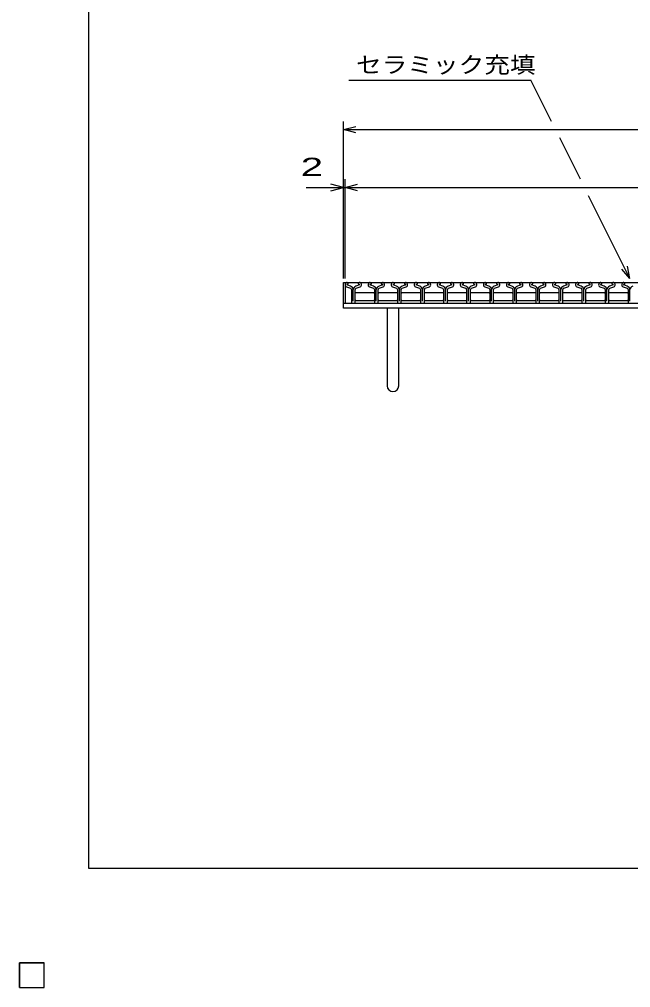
# Model space of a CAD drawing. Units: millimetres, scale not verified. Extents: x -1820 to 1724, y -1285 to 1059.
# Drawn here: x -1820 to -1080, y -1285 to -113 of the extents above; entities that cross this region are included whole.
import ezdxf
from ezdxf.enums import TextEntityAlignment as Align

# ---------------------------------------------------------------- set-up
doc = ezdxf.new("R2010")
doc.units = ezdxf.units.MM
doc.header["$LTSCALE"] = 10
for name, color, linetype, lineweight in [('0_2', 150, 'Continuous', 25), ('16', 3, 'Continuous', 25), ('19', 6, 'Continuous', 25), ('22', 2, 'Continuous', 25)]:
    doc.layers.add(name, color=color, linetype=linetype, lineweight=lineweight)
doc.styles.add('ベクトル', font='')
doc.styles.get('ベクトル').set_extended_font_data('ベクトル')

msp = doc.modelspace()

# ---------------------------------------------------------------- linework, layer by layer
at = {"layer": '0_2'}
for p, q in [((-1736, -1141), (-1736, 1059)), ((1724, -1141), (-1736, -1141))]:
    msp.add_line(p, q, dxfattribs=at)
at = {"layer": '16'}
for p, q in [((-1426, -431.5), (-430, -431.5)), ((-1426, -431.5), (-1426, -456.5)), ((-1423.46, -433.81), (-1422.02, -433.11)), ((-1422.02, -433.11), (-1422.02, -432.88)), ((-1410, -432.88), (-1410, -433.11)), ((-1410, -433.11), (-1408.56, -433.81)), ((-1395.56, -433.81), (-1394.12, -433.11)), ((-1394.12, -433.11), (-1394.12, -432.88)), ((-1382.1, -432.88), (-1382.1, -433.11)), ((-1382.1, -433.11), (-1380.66, -433.81)), ((-1367.66, -433.81), (-1366.22, -433.11)), ((-1366.22, -433.11), (-1366.22, -432.88)), ((-1354.2, -432.88), (-1354.2, -433.11)), ((-1354.2, -433.11), (-1352.76, -433.81)), ((-1339.76, -433.81), (-1338.32, -433.11)), ((-1338.32, -433.11), (-1338.32, -432.88)), ((-1326.3, -432.88), (-1326.3, -433.11)), ((-1326.3, -433.11), (-1324.86, -433.81)), ((-1311.86, -433.81), (-1310.42, -433.11)), ((-1310.42, -433.11), (-1310.42, -432.88)), ((-1298.4, -432.88), (-1298.4, -433.11)), ((-1298.4, -433.11), (-1296.96, -433.81)), ((-1283.96, -433.81), (-1282.52, -433.11)), ((-1282.52, -433.11), (-1282.52, -432.88)), ((-1270.5, -432.88), (-1270.5, -433.11)), ((-1270.5, -433.11), (-1269.06, -433.81)), ((-1256.06, -433.81), (-1254.62, -433.11)), ((-1254.62, -433.11), (-1254.62, -432.88)), ((-1242.6, -432.88), (-1242.6, -433.11)), ((-1242.6, -433.11), (-1241.16, -433.81)), ((-1228.16, -433.81), (-1226.72, -433.11)), ((-1226.72, -433.11), (-1226.72, -432.88)), ((-1214.7, -432.88), (-1214.7, -433.11)), ((-1214.7, -433.11), (-1213.26, -433.81)), ((-1200.26, -433.81), (-1198.82, -433.11)), ((-1198.82, -433.11), (-1198.82, -432.88)), ((-1186.8, -432.88), (-1186.8, -433.11)), ((-1186.8, -433.11), (-1185.36, -433.81)), ((-1172.36, -433.81), (-1170.92, -433.11)), ((-1170.92, -433.11), (-1170.92, -432.88)), ((-1158.9, -432.88), (-1158.9, -433.11)), ((-1158.9, -433.11), (-1157.46, -433.81)), ((-1144.46, -433.81), (-1143.02, -433.11)), ((-1143.02, -433.11), (-1143.02, -432.88)), ((-1131, -432.88), (-1131, -433.11)), ((-1131, -433.11), (-1129.56, -433.81)), ((-1116.56, -433.81), (-1115.12, -433.11)), ((-1115.12, -433.11), (-1115.12, -432.88)), ((-1103.1, -432.88), (-1103.1, -433.11)), ((-1103.1, -433.11), (-1101.66, -433.81)), ((-1088.66, -433.81), (-1087.22, -433.11)), ((-1087.22, -433.11), (-1087.22, -432.88)), ((-1424.38, -436.68), (-1419.51, -438.39)), ((-1419.3, -436.03), (-1423.62, -434.51)), ((-1418.31, -440.09), (-1418.31, -455.81)), ((-1416, -454.21), (-1416, -440.14)), ((-1413.75, -444.5), (-1412.75, -443.5)), ((-1413.71, -455.81), (-1413.71, -440.09)), ((-1412.75, -443.5), (-1391.35, -443.5)), ((-1408.4, -434.51), (-1412.72, -436.03)), ((-1412.51, -438.39), (-1407.64, -436.68)), ((-1396.48, -436.68), (-1391.61, -438.39)), ((-1391.4, -436.03), (-1395.72, -434.51)), ((-1391.35, -443.5), (-1390.35, -444.5)), ((-1390.41, -440.09), (-1390.41, -455.81)), ((-1388.1, -454.21), (-1388.1, -440.14)), ((-1385.85, -444.5), (-1384.85, -443.5)), ((-1385.81, -455.81), (-1385.81, -440.09)), ((-1384.85, -443.5), (-1363.45, -443.5)), ((-1380.5, -434.51), (-1384.82, -436.03)), ((-1384.61, -438.39), (-1379.74, -436.68)), ((-1368.58, -436.68), (-1363.71, -438.39)), ((-1363.5, -436.03), (-1367.82, -434.51)), ((-1363.45, -443.5), (-1362.45, -444.5)), ((-1362.51, -440.09), (-1362.51, -455.81)), ((-1360.2, -454.21), (-1360.2, -440.14)), ((-1357.95, -444.5), (-1356.95, -443.5)), ((-1357.91, -455.81), (-1357.91, -440.09)), ((-1356.95, -443.5), (-1335.55, -443.5)), ((-1352.6, -434.51), (-1356.92, -436.03)), ((-1356.71, -438.39), (-1351.84, -436.68)), ((-1340.68, -436.68), (-1335.81, -438.39)), ((-1335.6, -436.03), (-1339.92, -434.51)), ((-1335.55, -443.5), (-1334.55, -444.5)), ((-1334.61, -440.09), (-1334.61, -455.81)), ((-1332.3, -454.21), (-1332.3, -440.14)), ((-1330.05, -444.5), (-1329.05, -443.5)), ((-1330.01, -455.81), (-1330.01, -440.09)), ((-1329.05, -443.5), (-1307.65, -443.5)), ((-1324.7, -434.51), (-1329.02, -436.03)), ((-1328.81, -438.39), (-1323.94, -436.68)), ((-1312.78, -436.68), (-1307.91, -438.39)), ((-1307.7, -436.03), (-1312.02, -434.51)), ((-1307.65, -443.5), (-1306.65, -444.5)), ((-1306.71, -440.09), (-1306.71, -455.81)), ((-1304.4, -454.21), (-1304.4, -440.14)), ((-1302.15, -444.5), (-1301.15, -443.5)), ((-1302.11, -455.81), (-1302.11, -440.09)), ((-1301.15, -443.5), (-1279.75, -443.5)), ((-1296.8, -434.51), (-1301.12, -436.03)), ((-1300.91, -438.39), (-1296.04, -436.68)), ((-1284.88, -436.68), (-1280.01, -438.39)), ((-1279.8, -436.03), (-1284.12, -434.51)), ((-1279.75, -443.5), (-1278.75, -444.5)), ((-1278.81, -440.09), (-1278.81, -455.81)), ((-1276.5, -454.21), (-1276.5, -440.14)), ((-1274.25, -444.5), (-1273.25, -443.5)), ((-1274.21, -455.81), (-1274.21, -440.09)), ((-1273.25, -443.5), (-1251.85, -443.5)), ((-1268.9, -434.51), (-1273.22, -436.03)), ((-1273.01, -438.39), (-1268.14, -436.68)), ((-1256.98, -436.68), (-1252.11, -438.39)), ((-1251.9, -436.03), (-1256.22, -434.51)), ((-1251.85, -443.5), (-1250.85, -444.5)), ((-1250.91, -440.09), (-1250.91, -455.81)), ((-1248.6, -454.21), (-1248.6, -440.14)), ((-1246.35, -444.5), (-1245.35, -443.5)), ((-1246.31, -455.81), (-1246.31, -440.09)), ((-1245.35, -443.5), (-1223.95, -443.5)), ((-1241, -434.51), (-1245.32, -436.03)), ((-1245.11, -438.39), (-1240.24, -436.68)), ((-1229.08, -436.68), (-1224.21, -438.39)), ((-1224, -436.03), (-1228.32, -434.51)), ((-1223.95, -443.5), (-1222.95, -444.5)), ((-1223.01, -440.09), (-1223.01, -455.81)), ((-1220.7, -454.21), (-1220.7, -440.14)), ((-1218.45, -444.5), (-1217.45, -443.5)), ((-1218.41, -455.81), (-1218.41, -440.09)), ((-1217.45, -443.5), (-1196.05, -443.5)), ((-1213.1, -434.51), (-1217.42, -436.03)), ((-1217.21, -438.39), (-1212.34, -436.68)), ((-1201.18, -436.68), (-1196.31, -438.39)), ((-1196.1, -436.03), (-1200.42, -434.51)), ((-1196.05, -443.5), (-1195.05, -444.5)), ((-1195.11, -440.09), (-1195.11, -455.81)), ((-1192.8, -454.21), (-1192.8, -440.14)), ((-1190.55, -444.5), (-1189.55, -443.5)), ((-1190.51, -455.81), (-1190.51, -440.09)), ((-1189.55, -443.5), (-1168.15, -443.5)), ((-1185.2, -434.51), (-1189.52, -436.03)), ((-1189.31, -438.39), (-1184.44, -436.68)), ((-1173.28, -436.68), (-1168.41, -438.39)), ((-1168.2, -436.03), (-1172.52, -434.51)), ((-1168.15, -443.5), (-1167.15, -444.5)), ((-1167.21, -440.09), (-1167.21, -455.81)), ((-1164.9, -454.21), (-1164.9, -440.14)), ((-1162.65, -444.5), (-1161.65, -443.5)), ((-1162.61, -455.81), (-1162.61, -440.09)), ((-1161.65, -443.5), (-1140.25, -443.5)), ((-1157.3, -434.51), (-1161.62, -436.03)), ((-1161.41, -438.39), (-1156.54, -436.68)), ((-1145.38, -436.68), (-1140.51, -438.39)), ((-1140.3, -436.03), (-1144.62, -434.51)), ((-1140.25, -443.5), (-1139.25, -444.5)), ((-1139.31, -440.09), (-1139.31, -455.81)), ((-1137, -454.21), (-1137, -440.14)), ((-1134.75, -444.5), (-1133.75, -443.5)), ((-1134.71, -455.81), (-1134.71, -440.09)), ((-1133.75, -443.5), (-1112.35, -443.5)), ((-1129.4, -434.51), (-1133.72, -436.03)), ((-1133.51, -438.39), (-1128.64, -436.68)), ((-1117.48, -436.68), (-1112.61, -438.39)), ((-1112.4, -436.03), (-1116.72, -434.51)), ((-1112.35, -443.5), (-1111.35, -444.5)), ((-1111.41, -440.09), (-1111.41, -455.81)), ((-1109.1, -454.21), (-1109.1, -440.14)), ((-1106.85, -444.5), (-1105.85, -443.5)), ((-1106.81, -455.81), (-1106.81, -440.09)), ((-1105.85, -443.5), (-1084.45, -443.5)), ((-1101.5, -434.51), (-1105.82, -436.03)), ((-1105.61, -438.39), (-1100.74, -436.68)), ((-1089.58, -436.68), (-1084.71, -438.39)), ((-1084.5, -436.03), (-1088.82, -434.51)), ((-1084.45, -443.5), (-1083.45, -444.5)), ((-1083.51, -440.09), (-1083.51, -455.81)), ((-1081.2, -454.21), (-1081.2, -440.14)), ((-1426, -456.5), (-430, -456.5)), ((-1417.61, -456.51), (-1414.41, -456.51)), ((-1412.75, -453.5), (-1413.75, -452.5)), ((-1391.35, -453.5), (-1412.75, -453.5)), ((-1390.35, -452.5), (-1391.35, -453.5)), ((-1389.71, -456.51), (-1386.51, -456.51)), ((-1384.85, -453.5), (-1385.85, -452.5)), ((-1363.45, -453.5), (-1384.85, -453.5)), ((-1362.45, -452.5), (-1363.45, -453.5)), ((-1361.81, -456.51), (-1358.61, -456.51)), ((-1356.95, -453.5), (-1357.95, -452.5)), ((-1335.55, -453.5), (-1356.95, -453.5)), ((-1334.55, -452.5), (-1335.55, -453.5)), ((-1333.91, -456.51), (-1330.71, -456.51)), ((-1329.05, -453.5), (-1330.05, -452.5)), ((-1307.65, -453.5), (-1329.05, -453.5)), ((-1306.65, -452.5), (-1307.65, -453.5)), ((-1306.01, -456.51), (-1302.81, -456.51)), ((-1301.15, -453.5), (-1302.15, -452.5)), ((-1279.75, -453.5), (-1301.15, -453.5)), ((-1278.75, -452.5), (-1279.75, -453.5)), ((-1278.11, -456.51), (-1274.91, -456.51)), ((-1273.25, -453.5), (-1274.25, -452.5)), ((-1251.85, -453.5), (-1273.25, -453.5)), ((-1250.85, -452.5), (-1251.85, -453.5)), ((-1250.21, -456.51), (-1247.01, -456.51)), ((-1245.35, -453.5), (-1246.35, -452.5)), ((-1223.95, -453.5), (-1245.35, -453.5)), ((-1222.95, -452.5), (-1223.95, -453.5)), ((-1222.31, -456.51), (-1219.11, -456.51)), ((-1217.45, -453.5), (-1218.45, -452.5)), ((-1196.05, -453.5), (-1217.45, -453.5)), ((-1195.05, -452.5), (-1196.05, -453.5)), ((-1194.41, -456.51), (-1191.21, -456.51)), ((-1189.55, -453.5), (-1190.55, -452.5)), ((-1168.15, -453.5), (-1189.55, -453.5)), ((-1167.15, -452.5), (-1168.15, -453.5)), ((-1166.51, -456.51), (-1163.31, -456.51)), ((-1161.65, -453.5), (-1162.65, -452.5)), ((-1140.25, -453.5), (-1161.65, -453.5)), ((-1139.25, -452.5), (-1140.25, -453.5)), ((-1138.61, -456.51), (-1135.41, -456.51)), ((-1133.75, -453.5), (-1134.75, -452.5)), ((-1112.35, -453.5), (-1133.75, -453.5)), ((-1111.35, -452.5), (-1112.35, -453.5)), ((-1110.71, -456.51), (-1107.51, -456.51)), ((-1105.85, -453.5), (-1106.85, -452.5)), ((-1084.45, -453.5), (-1105.85, -453.5)), ((-1083.45, -452.5), (-1084.45, -453.5)), ((-1082.81, -456.51), (-1079.61, -456.51)), ((-1820, -1255), (-1790, -1255)), ((-1820, -1285), (-1820, -1255)), ((-1820, -1255), (-1790, -1255)), ((-1820, -1285), (-1820, -1255)), ((-1820, -1255), (-1790, -1255)), ((-1820, -1285), (-1820, -1255)), ((-1820, -1255), (-1790, -1255)), ((-1820, -1285), (-1820, -1255)), ((-1820, -1255), (-1790, -1255)), ((-1820, -1285), (-1820, -1255)), ((-1790, -1285), (-1790, -1255)), ((-1790, -1285), (-1790, -1255)), ((-1790, -1285), (-1790, -1255)), ((-1790, -1285), (-1790, -1255)), ((-1790, -1285), (-1790, -1255)), ((-1820, -1285), (-1790, -1285)), ((-1820, -1285), (-1790, -1285)), ((-1820, -1285), (-1790, -1285)), ((-1820, -1285), (-1790, -1285)), ((-1820, -1285), (-1790, -1285))]:
    msp.add_line(p, q, dxfattribs=at)
for centre, radius, start, end in [((-1423.31, -434.2), 2.7, 90.98, 246.68), ((-1423.47, -432.95), 1.45, 2.5, 85.55), ((-1408.55, -432.95), 1.45, 94.45, 177.5), ((-1408.71, -434.2), 2.7, 293.32, 89.02002), ((-1395.41, -434.2), 2.7, 90.98, 246.68), ((-1395.57, -432.95), 1.45, 2.5, 85.55), ((-1380.65, -432.95), 1.45, 94.45, 177.5), ((-1380.81, -434.2), 2.7, 293.32, 89.02002), ((-1367.51, -434.2), 2.7, 90.98, 246.68), ((-1367.67, -432.95), 1.45, 2.5, 85.55), ((-1352.75, -432.95), 1.45, 94.45, 177.5), ((-1352.91, -434.2), 2.7, 293.32, 89.02002), ((-1339.61, -434.2), 2.7, 90.98, 246.68), ((-1339.77, -432.95), 1.45, 2.5, 85.55), ((-1324.85, -432.95), 1.45, 94.45, 177.5), ((-1325.01, -434.2), 2.7, 293.32, 89.02002), ((-1311.71, -434.2), 2.7, 90.98, 246.68), ((-1311.87, -432.95), 1.45, 2.5, 85.55), ((-1296.95, -432.95), 1.45, 94.45, 177.5), ((-1297.11, -434.2), 2.7, 293.32, 89.02002), ((-1283.81, -434.2), 2.7, 90.98, 246.68), ((-1283.97, -432.95), 1.45, 2.5, 85.55), ((-1269.05, -432.95), 1.45, 94.45, 177.5), ((-1269.21, -434.2), 2.7, 293.32, 89.02002), ((-1255.91, -434.2), 2.7, 90.98, 246.68), ((-1256.07, -432.95), 1.45, 2.5, 85.55), ((-1241.15, -432.95), 1.45, 94.45, 177.5), ((-1241.31, -434.2), 2.7, 293.32, 89.02002), ((-1228.01, -434.2), 2.7, 90.98, 246.68), ((-1228.17, -432.95), 1.45, 2.5, 85.55), ((-1213.25, -432.95), 1.45, 94.45, 177.5), ((-1213.41, -434.2), 2.7, 293.32, 89.02002), ((-1200.11, -434.2), 2.7, 90.98, 246.68), ((-1200.27, -432.95), 1.45, 2.5, 85.55), ((-1185.35, -432.95), 1.45, 94.45, 177.5), ((-1185.51, -434.2), 2.7, 293.32, 89.02002), ((-1172.21, -434.2), 2.7, 90.98, 246.68), ((-1172.37, -432.95), 1.45, 2.5, 85.55), ((-1157.45, -432.95), 1.45, 94.45, 177.5), ((-1157.61, -434.2), 2.7, 293.32, 89.02002), ((-1144.31, -434.2), 2.7, 90.98, 246.68), ((-1144.47, -432.95), 1.45, 2.5, 85.55), ((-1129.55, -432.95), 1.45, 94.45, 177.5), ((-1129.71, -434.2), 2.7, 293.32, 89.02002), ((-1116.41, -434.2), 2.7, 90.98, 246.68), ((-1116.57, -432.95), 1.45, 2.5, 85.55), ((-1101.65, -432.95), 1.45, 94.45, 177.5), ((-1101.81, -434.2), 2.7, 293.32, 89.02002), ((-1088.51, -434.2), 2.7, 90.98, 246.68), ((-1088.67, -432.95), 1.45, 2.5, 85.55), ((-1423.29, -434.22), 0.44, 111.91, 222.33), ((-1420.11, -440.09), 1.8, 0, 70.58), ((-1420.59, -440.44), 4.6, 3.78, 73.7), ((-1411.43, -440.44), 4.6, 106.3, 176.22), ((-1411.91, -440.09), 1.8, 109.42, 180), ((-1408.73, -434.22), 0.44, 317.67, 68.08999), ((-1395.39, -434.22), 0.44, 111.91, 222.33), ((-1392.21, -440.09), 1.8, 0, 70.58), ((-1392.69, -440.44), 4.6, 3.78, 73.7), ((-1383.53, -440.44), 4.6, 106.3, 176.22), ((-1384.01, -440.09), 1.8, 109.42, 180), ((-1380.83, -434.22), 0.44, 317.67, 68.08999), ((-1367.49, -434.22), 0.44, 111.91, 222.33), ((-1364.31, -440.09), 1.8, 0, 70.58), ((-1364.79, -440.44), 4.6, 3.78, 73.7), ((-1355.63, -440.44), 4.6, 106.3, 176.22), ((-1356.11, -440.09), 1.8, 109.42, 180), ((-1352.93, -434.22), 0.44, 317.67, 68.08999), ((-1339.59, -434.22), 0.44, 111.91, 222.33), ((-1336.41, -440.09), 1.8, 0, 70.58), ((-1336.89, -440.44), 4.6, 3.78, 73.7), ((-1327.73, -440.44), 4.6, 106.3, 176.22), ((-1328.21, -440.09), 1.8, 109.42, 180), ((-1325.03, -434.22), 0.44, 317.67, 68.08999), ((-1311.69, -434.22), 0.44, 111.91, 222.33), ((-1308.51, -440.09), 1.8, 0, 70.58), ((-1308.99, -440.44), 4.6, 3.78, 73.7), ((-1299.83, -440.44), 4.6, 106.3, 176.22), ((-1300.31, -440.09), 1.8, 109.42, 180), ((-1297.13, -434.22), 0.44, 317.67, 68.08999), ((-1283.79, -434.22), 0.44, 111.91, 222.33), ((-1280.61, -440.09), 1.8, 0, 70.58), ((-1281.09, -440.44), 4.6, 3.78, 73.7), ((-1271.93, -440.44), 4.6, 106.3, 176.22), ((-1272.41, -440.09), 1.8, 109.42, 180), ((-1269.23, -434.22), 0.44, 317.67, 68.08999), ((-1255.89, -434.22), 0.44, 111.91, 222.33), ((-1252.71, -440.09), 1.8, 0, 70.58), ((-1253.19, -440.44), 4.6, 3.78, 73.7), ((-1244.03, -440.44), 4.6, 106.3, 176.22), ((-1244.51, -440.09), 1.8, 109.42, 180), ((-1241.33, -434.22), 0.44, 317.67, 68.08999), ((-1227.99, -434.22), 0.44, 111.91, 222.33), ((-1224.81, -440.09), 1.8, 0, 70.58), ((-1225.29, -440.44), 4.6, 3.78, 73.7), ((-1216.13, -440.44), 4.6, 106.3, 176.22), ((-1216.61, -440.09), 1.8, 109.42, 180), ((-1213.43, -434.22), 0.44, 317.67, 68.08999), ((-1200.09, -434.22), 0.44, 111.91, 222.33), ((-1196.91, -440.09), 1.8, 0, 70.58), ((-1197.39, -440.44), 4.6, 3.78, 73.7), ((-1188.23, -440.44), 4.6, 106.3, 176.22), ((-1188.71, -440.09), 1.8, 109.42, 180), ((-1185.53, -434.22), 0.44, 317.67, 68.08999), ((-1172.19, -434.22), 0.44, 111.91, 222.33), ((-1169.01, -440.09), 1.8, 0, 70.58), ((-1169.49, -440.44), 4.6, 3.78, 73.7), ((-1160.33, -440.44), 4.6, 106.3, 176.22), ((-1160.81, -440.09), 1.8, 109.42, 180), ((-1157.63, -434.22), 0.44, 317.67, 68.08999), ((-1144.29, -434.22), 0.44, 111.91, 222.33), ((-1141.11, -440.09), 1.8, 0, 70.58), ((-1141.59, -440.44), 4.6, 3.78, 73.7), ((-1132.43, -440.44), 4.6, 106.3, 176.22), ((-1132.91, -440.09), 1.8, 109.42, 180), ((-1129.73, -434.22), 0.44, 317.67, 68.08999), ((-1116.39, -434.22), 0.44, 111.91, 222.33), ((-1113.21, -440.09), 1.8, 0, 70.58), ((-1113.69, -440.44), 4.6, 3.78, 73.7), ((-1104.53, -440.44), 4.6, 106.3, 176.22), ((-1105.01, -440.09), 1.8, 109.42, 180), ((-1101.83, -434.22), 0.44, 317.67, 68.08999), ((-1088.49, -434.22), 0.44, 111.91, 222.33), ((-1085.31, -440.09), 1.8, 0, 70.58), ((-1085.79, -440.44), 4.6, 3.78, 73.7), ((-1076.63, -440.44), 4.6, 106.3, 176.22), ((-1417.61, -455.81), 0.7, 180, 270), ((-1414.41, -455.81), 0.7, 270, 0), ((-1389.71, -455.81), 0.7, 180, 270), ((-1386.51, -455.81), 0.7, 270, 0), ((-1361.81, -455.81), 0.7, 180, 270), ((-1358.61, -455.81), 0.7, 270, 0), ((-1333.91, -455.81), 0.7, 180, 270), ((-1330.71, -455.81), 0.7, 270, 0), ((-1306.01, -455.81), 0.7, 180, 270), ((-1302.81, -455.81), 0.7, 270, 0), ((-1278.11, -455.81), 0.7, 180, 270), ((-1274.91, -455.81), 0.7, 270, 0), ((-1250.21, -455.81), 0.7, 180, 270), ((-1247.01, -455.81), 0.7, 270, 0), ((-1222.31, -455.81), 0.7, 180, 270), ((-1219.11, -455.81), 0.7, 270, 0), ((-1194.41, -455.81), 0.7, 180, 270), ((-1191.21, -455.81), 0.7, 270, 0), ((-1166.51, -455.81), 0.7, 180, 270), ((-1163.31, -455.81), 0.7, 270, 0), ((-1138.61, -455.81), 0.7, 180, 270), ((-1135.41, -455.81), 0.7, 270, 0), ((-1110.71, -455.81), 0.7, 180, 270), ((-1107.51, -455.81), 0.7, 270, 0), ((-1082.81, -455.81), 0.7, 180, 270)]:
    msp.add_arc(centre, radius, start, end, dxfattribs=at)
at = {"layer": '19'}
for p, q in [((-1428, -456.5), (-1428, -431.5)), ((-1428, -431.5), (-1426, -431.5)), ((-1428, -456.5), (-428, -456.5)), ((-1428, -462.5), (-1428, -456.5)), ((-428, -462.5), (-1428, -462.5)), ((-1375, -462.5), (-1375, -556.5)), ((-1361, -556.5), (-1361, -462.5))]:
    msp.add_line(p, q, dxfattribs=at)
msp.add_arc((-1368, -556.5), 7, 180, 0, dxfattribs=at)
at = {"layer": '22', "color": 4}
for p, q in [((-1421.2, -186.5), (-1201.2, -186.5)), ((-1176.2, -236.5), (-1201.2, -186.5)), ((-1428, -426.5), (-1428, -236.5)), ((-1428, -246.5), (-1413, -242.5)), ((-1413, -250.5), (-1428, -246.5)), ((-1428, -246.5), (-428, -246.5)), ((-1141.2, -306.5), (-1166.2, -256.5)), ((-1428, -316.5), (-1443, -312.5)), ((-1428, -426.5), (-1428, -306.5)), ((-1426, -426.5), (-1426, -306.5)), ((-1426, -316.5), (-1411, -312.5)), ((-1473, -316.5), (-1428, -316.5)), ((-1443, -320.5), (-1428, -316.5)), ((-1428, -316.5), (-1426, -316.5)), ((-1411, -320.5), (-1426, -316.5)), ((-1426, -316.5), (-430, -316.5)), ((-1081.2, -426.5), (-1131.2, -326.5)), ((-1081.2, -426.5), (-1091.2, -415.5)), ((-1081.2, -426.5), (-1084.2, -411.9)), ((-1790, -1255), (-1820, -1255)), ((-1820, -1255), (-1820, -1285)), ((-1790, -1255), (-1820, -1255)), ((-1820, -1255), (-1820, -1285)), ((-1790, -1255), (-1820, -1255)), ((-1820, -1255), (-1820, -1285)), ((-1790, -1285), (-1790, -1255)), ((-1790, -1285), (-1790, -1255)), ((-1790, -1285), (-1790, -1255)), ((-1820, -1285), (-1790, -1285)), ((-1820, -1285), (-1790, -1285)), ((-1820, -1285), (-1790, -1285))]:
    msp.add_line(p, q, dxfattribs=at)
at = {"layer": '22'}
for p, q in [((-1790, -1255), (-1820, -1255)), ((-1820, -1255), (-1820, -1285)), ((-1790, -1255), (-1820, -1255)), ((-1820, -1255), (-1820, -1285)), ((-1790, -1255), (-1820, -1255)), ((-1820, -1255), (-1820, -1285)), ((-1790, -1285), (-1790, -1255)), ((-1790, -1285), (-1790, -1255)), ((-1790, -1285), (-1790, -1255)), ((-1820, -1285), (-1790, -1285)), ((-1820, -1285), (-1790, -1285)), ((-1820, -1285), (-1790, -1285))]:
    msp.add_line(p, q, dxfattribs=at)

# ---------------------------------------------------------------- texts
at = {"layer": '22', "style": 'ベクトル'}
for s, height, width, p in [('セラミック充填', 19.79, 1.15, (-1412.7, -168)), (' 2 ', 21.99, 1.65, (-1493, -291.5))]:
    msp.add_text(s, height=height, dxfattribs=dict(at, width=width)).set_placement(p, align=Align.MIDDLE_LEFT)

doc.saveas('drawing.dxf')
